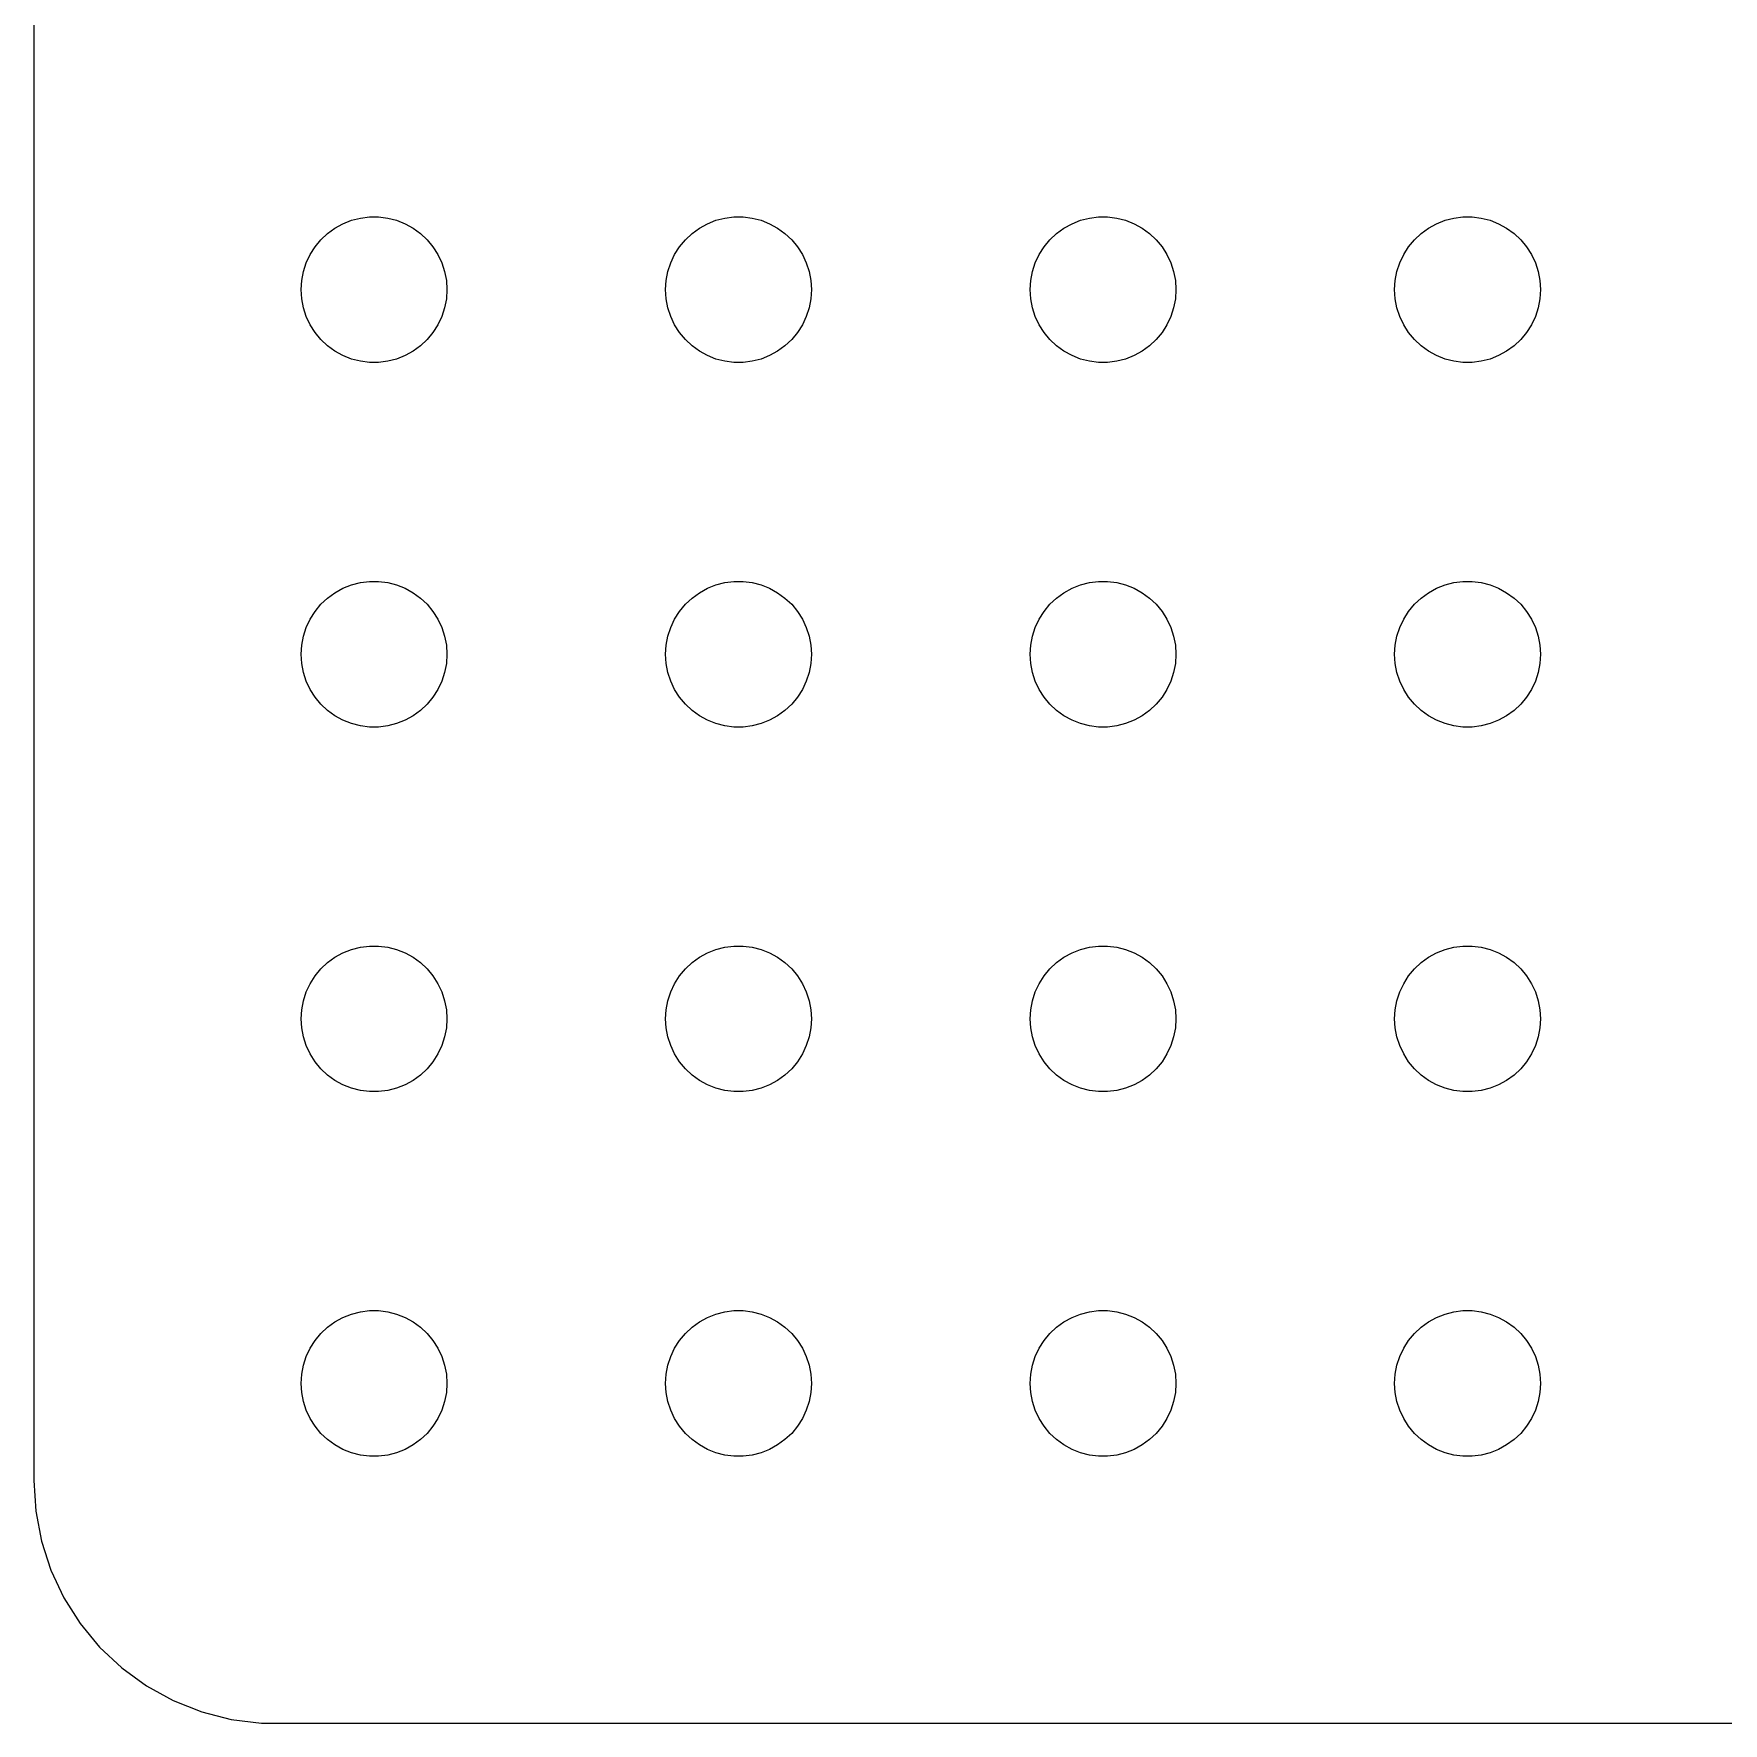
# Model space of a CAD drawing. Header units: metres. Extents: x -37 to 37, y 383 to 793.
# Drawn here: x -37 to -2.24, y 635.01 to 669.76 of the extents above; entities that cross this region are included whole.
import ezdxf

# ---------------------------------------------------------------- set-up
doc = ezdxf.new("R2010")
doc.units = ezdxf.units.M

msp = doc.modelspace()

# ---------------------------------------------------------------- linework, layer by layer
for p, q in [((-37, 704), (-37, 640)), ((-31.0934, 665.527), (-30.9561, 665.656)), ((-30.9561, 665.656), (-30.8037, 665.766)), ((-30.8037, 665.766), (-30.6387, 665.857)), ((-30.6387, 665.857), (-30.4635, 665.927)), ((-30.4635, 665.927), (-30.2811, 665.973)), ((-30.2811, 665.973), (-30.0942, 665.997)), ((-30.0942, 665.997), (-29.9058, 665.997)), ((-29.9058, 665.997), (-29.7189, 665.973)), ((-29.7189, 665.973), (-29.5365, 665.927)), ((-29.5365, 665.927), (-29.3613, 665.857)), ((-29.3613, 665.857), (-29.1963, 665.766)), ((-29.1963, 665.766), (-29.0439, 665.656)), ((-29.0439, 665.656), (-28.9065, 665.527)), ((-23.5934, 665.527), (-23.4561, 665.656)), ((-23.4561, 665.656), (-23.3037, 665.766)), ((-23.3037, 665.766), (-23.1387, 665.857)), ((-23.1387, 665.857), (-22.9635, 665.927)), ((-22.9635, 665.927), (-22.7811, 665.973)), ((-22.7811, 665.973), (-22.5942, 665.997)), ((-22.5942, 665.997), (-22.4058, 665.997)), ((-22.4058, 665.997), (-22.2189, 665.973)), ((-22.2189, 665.973), (-22.0365, 665.927)), ((-22.0365, 665.927), (-21.8613, 665.857)), ((-21.8613, 665.857), (-21.6963, 665.766)), ((-21.6963, 665.766), (-21.5439, 665.656)), ((-21.5439, 665.656), (-21.4065, 665.527)), ((-16.0934, 665.527), (-15.9561, 665.656)), ((-15.9561, 665.656), (-15.8037, 665.766)), ((-15.8037, 665.766), (-15.6387, 665.857)), ((-15.6387, 665.857), (-15.4635, 665.927)), ((-15.4635, 665.927), (-15.2811, 665.973)), ((-15.2811, 665.973), (-15.0942, 665.997)), ((-15.0942, 665.997), (-14.9058, 665.997)), ((-14.9058, 665.997), (-14.7189, 665.973)), ((-14.7189, 665.973), (-14.5365, 665.927)), ((-14.5365, 665.927), (-14.3613, 665.857)), ((-14.3613, 665.857), (-14.1963, 665.766)), ((-14.1963, 665.766), (-14.0439, 665.656)), ((-14.0439, 665.656), (-13.9065, 665.527)), ((-8.59344, 665.527), (-8.45613, 665.656)), ((-8.45613, 665.656), (-8.30373, 665.766)), ((-8.30373, 665.766), (-8.13866, 665.857)), ((-8.13866, 665.857), (-7.96352, 665.927)), ((-7.96352, 665.927), (-7.78107, 665.973)), ((-7.78107, 665.973), (-7.59418, 665.997)), ((-7.59418, 665.997), (-7.40581, 665.997)), ((-7.40581, 665.997), (-7.21892, 665.973)), ((-7.21892, 665.973), (-7.03647, 665.927)), ((-7.03647, 665.927), (-6.86133, 665.857)), ((-6.86133, 665.857), (-6.69626, 665.766)), ((-6.69626, 665.766), (-6.54385, 665.656)), ((-6.54385, 665.656), (-6.40654, 665.527)), ((-31.3145, 665.223), (-31.2135, 665.382)), ((-31.2135, 665.382), (-31.0934, 665.527)), ((-28.9065, 665.527), (-28.7865, 665.382)), ((-28.7865, 665.382), (-28.6855, 665.223)), ((-23.8145, 665.223), (-23.7135, 665.382)), ((-23.7135, 665.382), (-23.5934, 665.527)), ((-21.4065, 665.527), (-21.2865, 665.382)), ((-21.2865, 665.382), (-21.1855, 665.223)), ((-16.3145, 665.223), (-16.2135, 665.382)), ((-16.2135, 665.382), (-16.0934, 665.527)), ((-13.9065, 665.527), (-13.7865, 665.382)), ((-13.7865, 665.382), (-13.6855, 665.223)), ((-8.81445, 665.223), (-8.71352, 665.382)), ((-8.71352, 665.382), (-8.59344, 665.527)), ((-6.40654, 665.527), (-6.28647, 665.382)), ((-6.28647, 665.382), (-6.18553, 665.223)), ((-31.4529, 664.873), (-31.3947, 665.052)), ((-31.3947, 665.052), (-31.3145, 665.223)), ((-28.6855, 665.223), (-28.6053, 665.052)), ((-28.6053, 665.052), (-28.5471, 664.873)), ((-23.9529, 664.873), (-23.8947, 665.052)), ((-23.8947, 665.052), (-23.8145, 665.223)), ((-21.1855, 665.223), (-21.1053, 665.052)), ((-21.1053, 665.052), (-21.0471, 664.873)), ((-16.4529, 664.873), (-16.3947, 665.052)), ((-16.3947, 665.052), (-16.3145, 665.223)), ((-13.6855, 665.223), (-13.6053, 665.052)), ((-13.6053, 665.052), (-13.5471, 664.873)), ((-8.95287, 664.873), (-8.89465, 665.052)), ((-8.89465, 665.052), (-8.81445, 665.223)), ((-6.18553, 665.223), (-6.10533, 665.052)), ((-6.10533, 665.052), (-6.04712, 664.873)), ((-31.5, 664.5), (-31.4882, 664.688)), ((-31.4882, 664.688), (-31.4529, 664.873)), ((-28.5471, 664.873), (-28.5118, 664.688)), ((-28.5118, 664.688), (-28.5, 664.5)), ((-24, 664.5), (-23.9882, 664.688)), ((-23.9882, 664.688), (-23.9529, 664.873)), ((-21.0471, 664.873), (-21.0118, 664.688)), ((-21.0118, 664.688), (-21, 664.5)), ((-16.5, 664.5), (-16.4882, 664.688)), ((-16.4882, 664.688), (-16.4529, 664.873)), ((-13.5471, 664.873), (-13.5118, 664.688)), ((-13.5118, 664.688), (-13.5, 664.5)), ((-9, 664.5), (-8.98816, 664.688)), ((-8.98816, 664.688), (-8.95287, 664.873)), ((-6.04712, 664.873), (-6.01183, 664.688)), ((-6.01183, 664.688), (-6, 664.5)), ((-31.4882, 664.312), (-31.5, 664.5)), ((-31.4529, 664.127), (-31.4882, 664.312)), ((-28.5118, 664.312), (-28.5471, 664.127)), ((-28.5, 664.5), (-28.5118, 664.312)), ((-23.9882, 664.312), (-24, 664.5)), ((-23.9529, 664.127), (-23.9882, 664.312)), ((-21.0118, 664.312), (-21.0471, 664.127)), ((-21, 664.5), (-21.0118, 664.312)), ((-16.4882, 664.312), (-16.5, 664.5)), ((-16.4529, 664.127), (-16.4882, 664.312)), ((-13.5118, 664.312), (-13.5471, 664.127)), ((-13.5, 664.5), (-13.5118, 664.312)), ((-8.98816, 664.312), (-9, 664.5)), ((-8.95287, 664.127), (-8.98816, 664.312)), ((-6.01183, 664.312), (-6.04712, 664.127)), ((-6, 664.5), (-6.01183, 664.312)), ((-31.3947, 663.948), (-31.4529, 664.127)), ((-31.3145, 663.777), (-31.3947, 663.948)), ((-28.6053, 663.948), (-28.6855, 663.777)), ((-28.5471, 664.127), (-28.6053, 663.948)), ((-23.8947, 663.948), (-23.9529, 664.127)), ((-23.8145, 663.777), (-23.8947, 663.948)), ((-21.1053, 663.948), (-21.1855, 663.777)), ((-21.0471, 664.127), (-21.1053, 663.948)), ((-16.3947, 663.948), (-16.4529, 664.127)), ((-16.3145, 663.777), (-16.3947, 663.948)), ((-13.6053, 663.948), (-13.6855, 663.777)), ((-13.5471, 664.127), (-13.6053, 663.948)), ((-8.89465, 663.948), (-8.95287, 664.127)), ((-8.81445, 663.777), (-8.89465, 663.948)), ((-6.10533, 663.948), (-6.18553, 663.777)), ((-6.04712, 664.127), (-6.10533, 663.948)), ((-31.2135, 663.618), (-31.3145, 663.777)), ((-31.0934, 663.473), (-31.2135, 663.618)), ((-28.7865, 663.618), (-28.9065, 663.473)), ((-28.6855, 663.777), (-28.7865, 663.618)), ((-23.7135, 663.618), (-23.8145, 663.777)), ((-23.5934, 663.473), (-23.7135, 663.618)), ((-21.2865, 663.618), (-21.4065, 663.473)), ((-21.1855, 663.777), (-21.2865, 663.618)), ((-16.2135, 663.618), (-16.3145, 663.777)), ((-16.0934, 663.473), (-16.2135, 663.618)), ((-13.7865, 663.618), (-13.9065, 663.473)), ((-13.6855, 663.777), (-13.7865, 663.618)), ((-8.71352, 663.618), (-8.81445, 663.777)), ((-8.59344, 663.473), (-8.71352, 663.618)), ((-6.28647, 663.618), (-6.40654, 663.473)), ((-6.18553, 663.777), (-6.28647, 663.618)), ((-30.9561, 663.344), (-31.0934, 663.473)), ((-30.8037, 663.234), (-30.9561, 663.344)), ((-30.6387, 663.143), (-30.8037, 663.234)), ((-29.1963, 663.234), (-29.3613, 663.143)), ((-29.0439, 663.344), (-29.1963, 663.234)), ((-28.9065, 663.473), (-29.0439, 663.344)), ((-23.4561, 663.344), (-23.5934, 663.473)), ((-23.3037, 663.234), (-23.4561, 663.344)), ((-23.1387, 663.143), (-23.3037, 663.234)), ((-21.6963, 663.234), (-21.8613, 663.143)), ((-21.5439, 663.344), (-21.6963, 663.234)), ((-21.4065, 663.473), (-21.5439, 663.344)), ((-15.9561, 663.344), (-16.0934, 663.473)), ((-15.8037, 663.234), (-15.9561, 663.344)), ((-15.6387, 663.143), (-15.8037, 663.234)), ((-14.1963, 663.234), (-14.3613, 663.143)), ((-14.0439, 663.344), (-14.1963, 663.234)), ((-13.9065, 663.473), (-14.0439, 663.344)), ((-8.45613, 663.344), (-8.59344, 663.473)), ((-8.30373, 663.234), (-8.45613, 663.344)), ((-8.13866, 663.143), (-8.30373, 663.234)), ((-6.69626, 663.234), (-6.86133, 663.143)), ((-6.54385, 663.344), (-6.69626, 663.234)), ((-6.40654, 663.473), (-6.54385, 663.344)), ((-30.4635, 663.073), (-30.6387, 663.143)), ((-30.2811, 663.027), (-30.4635, 663.073)), ((-30.0942, 663.003), (-30.2811, 663.027)), ((-29.9058, 663.003), (-30.0942, 663.003)), ((-29.7189, 663.027), (-29.9058, 663.003)), ((-29.5365, 663.073), (-29.7189, 663.027)), ((-29.3613, 663.143), (-29.5365, 663.073)), ((-22.9635, 663.073), (-23.1387, 663.143)), ((-22.7811, 663.027), (-22.9635, 663.073)), ((-22.5942, 663.003), (-22.7811, 663.027)), ((-22.4058, 663.003), (-22.5942, 663.003)), ((-22.2189, 663.027), (-22.4058, 663.003)), ((-22.0365, 663.073), (-22.2189, 663.027)), ((-21.8613, 663.143), (-22.0365, 663.073)), ((-15.4635, 663.073), (-15.6387, 663.143)), ((-15.2811, 663.027), (-15.4635, 663.073)), ((-15.0942, 663.003), (-15.2811, 663.027)), ((-14.9058, 663.003), (-15.0942, 663.003)), ((-14.7189, 663.027), (-14.9058, 663.003)), ((-14.5365, 663.073), (-14.7189, 663.027)), ((-14.3613, 663.143), (-14.5365, 663.073)), ((-7.96352, 663.073), (-8.13866, 663.143)), ((-7.78107, 663.027), (-7.96352, 663.073)), ((-7.59418, 663.003), (-7.78107, 663.027)), ((-7.40581, 663.003), (-7.59418, 663.003)), ((-7.21892, 663.027), (-7.40581, 663.003)), ((-7.03647, 663.073), (-7.21892, 663.027)), ((-6.86133, 663.143), (-7.03647, 663.073)), ((-30.8037, 658.266), (-30.6387, 658.357)), ((-30.6387, 658.357), (-30.4635, 658.427)), ((-30.4635, 658.427), (-30.2811, 658.473)), ((-30.2811, 658.473), (-30.0942, 658.497)), ((-30.0942, 658.497), (-29.9058, 658.497)), ((-29.9058, 658.497), (-29.7189, 658.473)), ((-29.7189, 658.473), (-29.5365, 658.427)), ((-29.5365, 658.427), (-29.3613, 658.357)), ((-29.3613, 658.357), (-29.1963, 658.266)), ((-23.3037, 658.266), (-23.1387, 658.357)), ((-23.1387, 658.357), (-22.9635, 658.427)), ((-22.9635, 658.427), (-22.7811, 658.473)), ((-22.7811, 658.473), (-22.5942, 658.497)), ((-22.5942, 658.497), (-22.4058, 658.497)), ((-22.4058, 658.497), (-22.2189, 658.473)), ((-22.2189, 658.473), (-22.0365, 658.427)), ((-22.0365, 658.427), (-21.8613, 658.357)), ((-21.8613, 658.357), (-21.6963, 658.266)), ((-15.8037, 658.266), (-15.6387, 658.357)), ((-15.6387, 658.357), (-15.4635, 658.427)), ((-15.4635, 658.427), (-15.2811, 658.473)), ((-15.2811, 658.473), (-15.0942, 658.497)), ((-15.0942, 658.497), (-14.9058, 658.497)), ((-14.9058, 658.497), (-14.7189, 658.473)), ((-14.7189, 658.473), (-14.5365, 658.427)), ((-14.5365, 658.427), (-14.3613, 658.357)), ((-14.3613, 658.357), (-14.1963, 658.266)), ((-8.30373, 658.266), (-8.13866, 658.357)), ((-8.13866, 658.357), (-7.96352, 658.427)), ((-7.96352, 658.427), (-7.78107, 658.473)), ((-7.78107, 658.473), (-7.59418, 658.497)), ((-7.59418, 658.497), (-7.40581, 658.497)), ((-7.40581, 658.497), (-7.21892, 658.473)), ((-7.21892, 658.473), (-7.03647, 658.427)), ((-7.03647, 658.427), (-6.86133, 658.357)), ((-6.86133, 658.357), (-6.69626, 658.266)), ((-31.2135, 657.882), (-31.0934, 658.027)), ((-31.0934, 658.027), (-30.9561, 658.156)), ((-30.9561, 658.156), (-30.8037, 658.266)), ((-29.1963, 658.266), (-29.0439, 658.156)), ((-29.0439, 658.156), (-28.9065, 658.027)), ((-28.9065, 658.027), (-28.7865, 657.882)), ((-23.7135, 657.882), (-23.5934, 658.027)), ((-23.5934, 658.027), (-23.4561, 658.156)), ((-23.4561, 658.156), (-23.3037, 658.266)), ((-21.6963, 658.266), (-21.5439, 658.156)), ((-21.5439, 658.156), (-21.4065, 658.027)), ((-21.4065, 658.027), (-21.2865, 657.882)), ((-16.2135, 657.882), (-16.0934, 658.027)), ((-16.0934, 658.027), (-15.9561, 658.156)), ((-15.9561, 658.156), (-15.8037, 658.266)), ((-14.1963, 658.266), (-14.0439, 658.156)), ((-14.0439, 658.156), (-13.9065, 658.027)), ((-13.9065, 658.027), (-13.7865, 657.882)), ((-8.71352, 657.882), (-8.59344, 658.027)), ((-8.59344, 658.027), (-8.45613, 658.156)), ((-8.45613, 658.156), (-8.30373, 658.266)), ((-6.69626, 658.266), (-6.54385, 658.156)), ((-6.54385, 658.156), (-6.40654, 658.027)), ((-6.40654, 658.027), (-6.28647, 657.882)), ((-31.3947, 657.552), (-31.3145, 657.723)), ((-31.3145, 657.723), (-31.2135, 657.882)), ((-28.7865, 657.882), (-28.6855, 657.723)), ((-28.6855, 657.723), (-28.6053, 657.552)), ((-23.8947, 657.552), (-23.8145, 657.723)), ((-23.8145, 657.723), (-23.7135, 657.882)), ((-21.2865, 657.882), (-21.1855, 657.723)), ((-21.1855, 657.723), (-21.1053, 657.552)), ((-16.3947, 657.552), (-16.3145, 657.723)), ((-16.3145, 657.723), (-16.2135, 657.882)), ((-13.7865, 657.882), (-13.6855, 657.723)), ((-13.6855, 657.723), (-13.6053, 657.552)), ((-8.89465, 657.552), (-8.81445, 657.723)), ((-8.81445, 657.723), (-8.71352, 657.882)), ((-6.28647, 657.882), (-6.18553, 657.723)), ((-6.18553, 657.723), (-6.10533, 657.552)), ((-31.4882, 657.188), (-31.4529, 657.373)), ((-31.4529, 657.373), (-31.3947, 657.552)), ((-28.6053, 657.552), (-28.5471, 657.373)), ((-28.5471, 657.373), (-28.5118, 657.188)), ((-23.9882, 657.188), (-23.9529, 657.373)), ((-23.9529, 657.373), (-23.8947, 657.552)), ((-21.1053, 657.552), (-21.0471, 657.373)), ((-21.0471, 657.373), (-21.0118, 657.188)), ((-16.4882, 657.188), (-16.4529, 657.373)), ((-16.4529, 657.373), (-16.3947, 657.552)), ((-13.6053, 657.552), (-13.5471, 657.373)), ((-13.5471, 657.373), (-13.5118, 657.188)), ((-8.98816, 657.188), (-8.95287, 657.373)), ((-8.95287, 657.373), (-8.89465, 657.552)), ((-6.10533, 657.552), (-6.04712, 657.373)), ((-6.04712, 657.373), (-6.01183, 657.188)), ((-31.5, 657), (-31.4882, 657.188)), ((-31.4882, 656.812), (-31.5, 657)), ((-28.5118, 657.188), (-28.5, 657)), ((-28.5, 657), (-28.5118, 656.812)), ((-24, 657), (-23.9882, 657.188)), ((-23.9882, 656.812), (-24, 657)), ((-21.0118, 657.188), (-21, 657)), ((-21, 657), (-21.0118, 656.812)), ((-16.5, 657), (-16.4882, 657.188)), ((-16.4882, 656.812), (-16.5, 657)), ((-13.5118, 657.188), (-13.5, 657)), ((-13.5, 657), (-13.5118, 656.812)), ((-9, 657), (-8.98816, 657.188)), ((-8.98816, 656.812), (-9, 657)), ((-6.01183, 657.188), (-6, 657)), ((-6, 657), (-6.01183, 656.812)), ((-31.4529, 656.627), (-31.4882, 656.812)), ((-31.3947, 656.448), (-31.4529, 656.627)), ((-28.5471, 656.627), (-28.6053, 656.448)), ((-28.5118, 656.812), (-28.5471, 656.627)), ((-23.9529, 656.627), (-23.9882, 656.812)), ((-23.8947, 656.448), (-23.9529, 656.627)), ((-21.0471, 656.627), (-21.1053, 656.448)), ((-21.0118, 656.812), (-21.0471, 656.627)), ((-16.4529, 656.627), (-16.4882, 656.812)), ((-16.3947, 656.448), (-16.4529, 656.627)), ((-13.5471, 656.627), (-13.6053, 656.448)), ((-13.5118, 656.812), (-13.5471, 656.627)), ((-8.95287, 656.627), (-8.98816, 656.812)), ((-8.89465, 656.448), (-8.95287, 656.627)), ((-6.04712, 656.627), (-6.10533, 656.448)), ((-6.01183, 656.812), (-6.04712, 656.627)), ((-31.3145, 656.277), (-31.3947, 656.448)), ((-31.2135, 656.118), (-31.3145, 656.277)), ((-28.6855, 656.277), (-28.7865, 656.118)), ((-28.6053, 656.448), (-28.6855, 656.277)), ((-23.8145, 656.277), (-23.8947, 656.448)), ((-23.7135, 656.118), (-23.8145, 656.277)), ((-21.1855, 656.277), (-21.2865, 656.118)), ((-21.1053, 656.448), (-21.1855, 656.277)), ((-16.3145, 656.277), (-16.3947, 656.448)), ((-16.2135, 656.118), (-16.3145, 656.277)), ((-13.6855, 656.277), (-13.7865, 656.118)), ((-13.6053, 656.448), (-13.6855, 656.277)), ((-8.81445, 656.277), (-8.89465, 656.448)), ((-8.71352, 656.118), (-8.81445, 656.277)), ((-6.18553, 656.277), (-6.28647, 656.118)), ((-6.10533, 656.448), (-6.18553, 656.277)), ((-31.0934, 655.973), (-31.2135, 656.118)), ((-30.9561, 655.844), (-31.0934, 655.973)), ((-28.9065, 655.973), (-29.0439, 655.844)), ((-28.7865, 656.118), (-28.9065, 655.973)), ((-23.5934, 655.973), (-23.7135, 656.118)), ((-23.4561, 655.844), (-23.5934, 655.973)), ((-21.4065, 655.973), (-21.5439, 655.844)), ((-21.2865, 656.118), (-21.4065, 655.973)), ((-16.0934, 655.973), (-16.2135, 656.118)), ((-15.9561, 655.844), (-16.0934, 655.973)), ((-13.9065, 655.973), (-14.0439, 655.844)), ((-13.7865, 656.118), (-13.9065, 655.973)), ((-8.59344, 655.973), (-8.71352, 656.118)), ((-8.45613, 655.844), (-8.59344, 655.973)), ((-6.40654, 655.973), (-6.54385, 655.844)), ((-6.28647, 656.118), (-6.40654, 655.973)), ((-30.8037, 655.734), (-30.9561, 655.844)), ((-30.6387, 655.643), (-30.8037, 655.734)), ((-30.4635, 655.573), (-30.6387, 655.643)), ((-29.3613, 655.643), (-29.5365, 655.573)), ((-29.1963, 655.734), (-29.3613, 655.643)), ((-29.0439, 655.844), (-29.1963, 655.734)), ((-23.3037, 655.734), (-23.4561, 655.844)), ((-23.1387, 655.643), (-23.3037, 655.734)), ((-22.9635, 655.573), (-23.1387, 655.643)), ((-21.8613, 655.643), (-22.0365, 655.573)), ((-21.6963, 655.734), (-21.8613, 655.643)), ((-21.5439, 655.844), (-21.6963, 655.734)), ((-15.8037, 655.734), (-15.9561, 655.844)), ((-15.6387, 655.643), (-15.8037, 655.734)), ((-15.4635, 655.573), (-15.6387, 655.643)), ((-14.3613, 655.643), (-14.5365, 655.573)), ((-14.1963, 655.734), (-14.3613, 655.643)), ((-14.0439, 655.844), (-14.1963, 655.734)), ((-8.30373, 655.734), (-8.45613, 655.844)), ((-8.13866, 655.643), (-8.30373, 655.734)), ((-7.96352, 655.573), (-8.13866, 655.643)), ((-6.86133, 655.643), (-7.03647, 655.573)), ((-6.69626, 655.734), (-6.86133, 655.643)), ((-6.54385, 655.844), (-6.69626, 655.734)), ((-30.2811, 655.527), (-30.4635, 655.573)), ((-30.0942, 655.503), (-30.2811, 655.527)), ((-29.9058, 655.503), (-30.0942, 655.503)), ((-29.7189, 655.527), (-29.9058, 655.503)), ((-29.5365, 655.573), (-29.7189, 655.527)), ((-22.7811, 655.527), (-22.9635, 655.573)), ((-22.5942, 655.503), (-22.7811, 655.527)), ((-22.4058, 655.503), (-22.5942, 655.503)), ((-22.2189, 655.527), (-22.4058, 655.503)), ((-22.0365, 655.573), (-22.2189, 655.527)), ((-15.2811, 655.527), (-15.4635, 655.573)), ((-15.0942, 655.503), (-15.2811, 655.527)), ((-14.9058, 655.503), (-15.0942, 655.503)), ((-14.7189, 655.527), (-14.9058, 655.503)), ((-14.5365, 655.573), (-14.7189, 655.527)), ((-7.78107, 655.527), (-7.96352, 655.573)), ((-7.59418, 655.503), (-7.78107, 655.527)), ((-7.40581, 655.503), (-7.59418, 655.503)), ((-7.21892, 655.527), (-7.40581, 655.503)), ((-7.03647, 655.573), (-7.21892, 655.527)), ((-30.9561, 650.656), (-30.8037, 650.766)), ((-30.8037, 650.766), (-30.6387, 650.857)), ((-30.6387, 650.857), (-30.4635, 650.927)), ((-30.4635, 650.927), (-30.2811, 650.973)), ((-30.2811, 650.973), (-30.0942, 650.997)), ((-30.0942, 650.997), (-29.9058, 650.997)), ((-29.9058, 650.997), (-29.7189, 650.973)), ((-29.7189, 650.973), (-29.5365, 650.927)), ((-29.5365, 650.927), (-29.3613, 650.857)), ((-29.3613, 650.857), (-29.1963, 650.766)), ((-29.1963, 650.766), (-29.0439, 650.656)), ((-23.4561, 650.656), (-23.3037, 650.766)), ((-23.3037, 650.766), (-23.1387, 650.857)), ((-23.1387, 650.857), (-22.9635, 650.927)), ((-22.9635, 650.927), (-22.7811, 650.973)), ((-22.7811, 650.973), (-22.5942, 650.997)), ((-22.5942, 650.997), (-22.4058, 650.997)), ((-22.4058, 650.997), (-22.2189, 650.973)), ((-22.2189, 650.973), (-22.0365, 650.927)), ((-22.0365, 650.927), (-21.8613, 650.857)), ((-21.8613, 650.857), (-21.6963, 650.766)), ((-21.6963, 650.766), (-21.5439, 650.656)), ((-15.9561, 650.656), (-15.8037, 650.766)), ((-15.8037, 650.766), (-15.6387, 650.857)), ((-15.6387, 650.857), (-15.4635, 650.927)), ((-15.4635, 650.927), (-15.2811, 650.973)), ((-15.2811, 650.973), (-15.0942, 650.997)), ((-15.0942, 650.997), (-14.9058, 650.997)), ((-14.9058, 650.997), (-14.7189, 650.973)), ((-14.7189, 650.973), (-14.5365, 650.927)), ((-14.5365, 650.927), (-14.3613, 650.857)), ((-14.3613, 650.857), (-14.1963, 650.766)), ((-14.1963, 650.766), (-14.0439, 650.656)), ((-8.45613, 650.656), (-8.30373, 650.766)), ((-8.30373, 650.766), (-8.13866, 650.857)), ((-8.13866, 650.857), (-7.96352, 650.927)), ((-7.96352, 650.927), (-7.78107, 650.973)), ((-7.78107, 650.973), (-7.59418, 650.997)), ((-7.59418, 650.997), (-7.40581, 650.997)), ((-7.40581, 650.997), (-7.21892, 650.973)), ((-7.21892, 650.973), (-7.03647, 650.927)), ((-7.03647, 650.927), (-6.86133, 650.857)), ((-6.86133, 650.857), (-6.69626, 650.766)), ((-6.69626, 650.766), (-6.54385, 650.656)), ((-31.3145, 650.223), (-31.2135, 650.382)), ((-31.2135, 650.382), (-31.0934, 650.527)), ((-31.0934, 650.527), (-30.9561, 650.656)), ((-29.0439, 650.656), (-28.9065, 650.527)), ((-28.9065, 650.527), (-28.7865, 650.382)), ((-28.7865, 650.382), (-28.6855, 650.223)), ((-23.8145, 650.223), (-23.7135, 650.382)), ((-23.7135, 650.382), (-23.5934, 650.527)), ((-23.5934, 650.527), (-23.4561, 650.656)), ((-21.5439, 650.656), (-21.4065, 650.527)), ((-21.4065, 650.527), (-21.2865, 650.382)), ((-21.2865, 650.382), (-21.1855, 650.223)), ((-16.3145, 650.223), (-16.2135, 650.382)), ((-16.2135, 650.382), (-16.0934, 650.527)), ((-16.0934, 650.527), (-15.9561, 650.656)), ((-14.0439, 650.656), (-13.9065, 650.527)), ((-13.9065, 650.527), (-13.7865, 650.382)), ((-13.7865, 650.382), (-13.6855, 650.223)), ((-8.81445, 650.223), (-8.71352, 650.382)), ((-8.71352, 650.382), (-8.59344, 650.527)), ((-8.59344, 650.527), (-8.45613, 650.656)), ((-6.54385, 650.656), (-6.40654, 650.527)), ((-6.40654, 650.527), (-6.28647, 650.382)), ((-6.28647, 650.382), (-6.18553, 650.223)), ((-31.4529, 649.873), (-31.3947, 650.052)), ((-31.3947, 650.052), (-31.3145, 650.223)), ((-28.6855, 650.223), (-28.6053, 650.052)), ((-28.6053, 650.052), (-28.5471, 649.873)), ((-23.9529, 649.873), (-23.8947, 650.052)), ((-23.8947, 650.052), (-23.8145, 650.223)), ((-21.1855, 650.223), (-21.1053, 650.052)), ((-21.1053, 650.052), (-21.0471, 649.873)), ((-16.4529, 649.873), (-16.3947, 650.052)), ((-16.3947, 650.052), (-16.3145, 650.223)), ((-13.6855, 650.223), (-13.6053, 650.052)), ((-13.6053, 650.052), (-13.5471, 649.873)), ((-8.95287, 649.873), (-8.89465, 650.052)), ((-8.89465, 650.052), (-8.81445, 650.223)), ((-6.18553, 650.223), (-6.10533, 650.052)), ((-6.10533, 650.052), (-6.04712, 649.873)), ((-31.5, 649.5), (-31.4882, 649.688)), ((-31.4882, 649.688), (-31.4529, 649.873)), ((-28.5471, 649.873), (-28.5118, 649.688)), ((-28.5118, 649.688), (-28.5, 649.5)), ((-24, 649.5), (-23.9882, 649.688)), ((-23.9882, 649.688), (-23.9529, 649.873)), ((-21.0471, 649.873), (-21.0118, 649.688)), ((-21.0118, 649.688), (-21, 649.5)), ((-16.5, 649.5), (-16.4882, 649.688)), ((-16.4882, 649.688), (-16.4529, 649.873)), ((-13.5471, 649.873), (-13.5118, 649.688)), ((-13.5118, 649.688), (-13.5, 649.5)), ((-9, 649.5), (-8.98816, 649.688)), ((-8.98816, 649.688), (-8.95287, 649.873)), ((-6.04712, 649.873), (-6.01183, 649.688)), ((-6.01183, 649.688), (-6, 649.5)), ((-31.4882, 649.312), (-31.5, 649.5)), ((-28.5, 649.5), (-28.5118, 649.312)), ((-23.9882, 649.312), (-24, 649.5)), ((-21, 649.5), (-21.0118, 649.312)), ((-16.4882, 649.312), (-16.5, 649.5)), ((-13.5, 649.5), (-13.5118, 649.312)), ((-8.98816, 649.312), (-9, 649.5)), ((-6, 649.5), (-6.01183, 649.312)), ((-31.4529, 649.127), (-31.4882, 649.312)), ((-31.3947, 648.948), (-31.4529, 649.127)), ((-28.5471, 649.127), (-28.6053, 648.948)), ((-28.5118, 649.312), (-28.5471, 649.127)), ((-23.9529, 649.127), (-23.9882, 649.312)), ((-23.8947, 648.948), (-23.9529, 649.127)), ((-21.0471, 649.127), (-21.1053, 648.948)), ((-21.0118, 649.312), (-21.0471, 649.127)), ((-16.4529, 649.127), (-16.4882, 649.312)), ((-16.3947, 648.948), (-16.4529, 649.127)), ((-13.5471, 649.127), (-13.6053, 648.948)), ((-13.5118, 649.312), (-13.5471, 649.127)), ((-8.95287, 649.127), (-8.98816, 649.312)), ((-8.89465, 648.948), (-8.95287, 649.127)), ((-6.04712, 649.127), (-6.10533, 648.948)), ((-6.01183, 649.312), (-6.04712, 649.127)), ((-31.3145, 648.777), (-31.3947, 648.948)), ((-31.2135, 648.618), (-31.3145, 648.777)), ((-28.6855, 648.777), (-28.7865, 648.618)), ((-28.6053, 648.948), (-28.6855, 648.777)), ((-23.8145, 648.777), (-23.8947, 648.948)), ((-23.7135, 648.618), (-23.8145, 648.777)), ((-21.1855, 648.777), (-21.2865, 648.618)), ((-21.1053, 648.948), (-21.1855, 648.777)), ((-16.3145, 648.777), (-16.3947, 648.948)), ((-16.2135, 648.618), (-16.3145, 648.777)), ((-13.6855, 648.777), (-13.7865, 648.618)), ((-13.6053, 648.948), (-13.6855, 648.777)), ((-8.81445, 648.777), (-8.89465, 648.948)), ((-8.71352, 648.618), (-8.81445, 648.777)), ((-6.18553, 648.777), (-6.28647, 648.618)), ((-6.10533, 648.948), (-6.18553, 648.777)), ((-31.0934, 648.473), (-31.2135, 648.618)), ((-30.9561, 648.344), (-31.0934, 648.473)), ((-30.8037, 648.234), (-30.9561, 648.344)), ((-29.0439, 648.344), (-29.1963, 648.234)), ((-28.9065, 648.473), (-29.0439, 648.344)), ((-28.7865, 648.618), (-28.9065, 648.473)), ((-23.5934, 648.473), (-23.7135, 648.618)), ((-23.4561, 648.344), (-23.5934, 648.473)), ((-23.3037, 648.234), (-23.4561, 648.344)), ((-21.5439, 648.344), (-21.6963, 648.234)), ((-21.4065, 648.473), (-21.5439, 648.344)), ((-21.2865, 648.618), (-21.4065, 648.473)), ((-16.0934, 648.473), (-16.2135, 648.618)), ((-15.9561, 648.344), (-16.0934, 648.473)), ((-15.8037, 648.234), (-15.9561, 648.344)), ((-14.0439, 648.344), (-14.1963, 648.234)), ((-13.9065, 648.473), (-14.0439, 648.344)), ((-13.7865, 648.618), (-13.9065, 648.473)), ((-8.59344, 648.473), (-8.71352, 648.618)), ((-8.45613, 648.344), (-8.59344, 648.473)), ((-8.30373, 648.234), (-8.45613, 648.344)), ((-6.54385, 648.344), (-6.69626, 648.234)), ((-6.40654, 648.473), (-6.54385, 648.344)), ((-6.28647, 648.618), (-6.40654, 648.473)), ((-30.6387, 648.143), (-30.8037, 648.234)), ((-30.4635, 648.073), (-30.6387, 648.143)), ((-30.2811, 648.027), (-30.4635, 648.073)), ((-30.0942, 648.003), (-30.2811, 648.027)), ((-29.9058, 648.003), (-30.0942, 648.003)), ((-29.7189, 648.027), (-29.9058, 648.003)), ((-29.5365, 648.073), (-29.7189, 648.027)), ((-29.3613, 648.143), (-29.5365, 648.073)), ((-29.1963, 648.234), (-29.3613, 648.143)), ((-23.1387, 648.143), (-23.3037, 648.234)), ((-22.9635, 648.073), (-23.1387, 648.143)), ((-22.7811, 648.027), (-22.9635, 648.073)), ((-22.5942, 648.003), (-22.7811, 648.027)), ((-22.4058, 648.003), (-22.5942, 648.003)), ((-22.2189, 648.027), (-22.4058, 648.003)), ((-22.0365, 648.073), (-22.2189, 648.027)), ((-21.8613, 648.143), (-22.0365, 648.073)), ((-21.6963, 648.234), (-21.8613, 648.143)), ((-15.6387, 648.143), (-15.8037, 648.234)), ((-15.4635, 648.073), (-15.6387, 648.143)), ((-15.2811, 648.027), (-15.4635, 648.073)), ((-15.0942, 648.003), (-15.2811, 648.027)), ((-14.9058, 648.003), (-15.0942, 648.003)), ((-14.7189, 648.027), (-14.9058, 648.003)), ((-14.5365, 648.073), (-14.7189, 648.027)), ((-14.3613, 648.143), (-14.5365, 648.073)), ((-14.1963, 648.234), (-14.3613, 648.143)), ((-8.13866, 648.143), (-8.30373, 648.234)), ((-7.96352, 648.073), (-8.13866, 648.143)), ((-7.78107, 648.027), (-7.96352, 648.073)), ((-7.59418, 648.003), (-7.78107, 648.027)), ((-7.40581, 648.003), (-7.59418, 648.003)), ((-7.21892, 648.027), (-7.40581, 648.003)), ((-7.03647, 648.073), (-7.21892, 648.027)), ((-6.86133, 648.143), (-7.03647, 648.073)), ((-6.69626, 648.234), (-6.86133, 648.143)), ((-30.6387, 643.357), (-30.4635, 643.427)), ((-30.4635, 643.427), (-30.2811, 643.473)), ((-30.2811, 643.473), (-30.0942, 643.497)), ((-30.0942, 643.497), (-29.9058, 643.497)), ((-29.9058, 643.497), (-29.7189, 643.473)), ((-29.7189, 643.473), (-29.5365, 643.427)), ((-29.5365, 643.427), (-29.3613, 643.357)), ((-23.1387, 643.357), (-22.9635, 643.427)), ((-22.9635, 643.427), (-22.7811, 643.473)), ((-22.7811, 643.473), (-22.5942, 643.497)), ((-22.5942, 643.497), (-22.4058, 643.497)), ((-22.4058, 643.497), (-22.2189, 643.473)), ((-22.2189, 643.473), (-22.0365, 643.427)), ((-22.0365, 643.427), (-21.8613, 643.357)), ((-15.6387, 643.357), (-15.4635, 643.427)), ((-15.4635, 643.427), (-15.2811, 643.473)), ((-15.2811, 643.473), (-15.0942, 643.497)), ((-15.0942, 643.497), (-14.9058, 643.497)), ((-14.9058, 643.497), (-14.7189, 643.473)), ((-14.7189, 643.473), (-14.5365, 643.427)), ((-14.5365, 643.427), (-14.3613, 643.357)), ((-8.13866, 643.357), (-7.96352, 643.427)), ((-7.96352, 643.427), (-7.78107, 643.473)), ((-7.78107, 643.473), (-7.59418, 643.497)), ((-7.59418, 643.497), (-7.40581, 643.497)), ((-7.40581, 643.497), (-7.21892, 643.473)), ((-7.21892, 643.473), (-7.03647, 643.427)), ((-7.03647, 643.427), (-6.86133, 643.357)), ((-31.0934, 643.027), (-30.9561, 643.156)), ((-30.9561, 643.156), (-30.8037, 643.266)), ((-30.8037, 643.266), (-30.6387, 643.357)), ((-29.3613, 643.357), (-29.1963, 643.266)), ((-29.1963, 643.266), (-29.0439, 643.156)), ((-29.0439, 643.156), (-28.9065, 643.027)), ((-23.5934, 643.027), (-23.4561, 643.156)), ((-23.4561, 643.156), (-23.3037, 643.266)), ((-23.3037, 643.266), (-23.1387, 643.357)), ((-21.8613, 643.357), (-21.6963, 643.266)), ((-21.6963, 643.266), (-21.5439, 643.156)), ((-21.5439, 643.156), (-21.4065, 643.027)), ((-16.0934, 643.027), (-15.9561, 643.156)), ((-15.9561, 643.156), (-15.8037, 643.266)), ((-15.8037, 643.266), (-15.6387, 643.357)), ((-14.3613, 643.357), (-14.1963, 643.266)), ((-14.1963, 643.266), (-14.0439, 643.156)), ((-14.0439, 643.156), (-13.9065, 643.027)), ((-8.59344, 643.027), (-8.45613, 643.156)), ((-8.45613, 643.156), (-8.30373, 643.266)), ((-8.30373, 643.266), (-8.13866, 643.357)), ((-6.86133, 643.357), (-6.69626, 643.266)), ((-6.69626, 643.266), (-6.54385, 643.156)), ((-6.54385, 643.156), (-6.40654, 643.027)), ((-31.3947, 642.552), (-31.3145, 642.723)), ((-31.3145, 642.723), (-31.2135, 642.882)), ((-31.2135, 642.882), (-31.0934, 643.027)), ((-28.9065, 643.027), (-28.7865, 642.882)), ((-28.7865, 642.882), (-28.6855, 642.723)), ((-28.6855, 642.723), (-28.6053, 642.552)), ((-23.8947, 642.552), (-23.8145, 642.723)), ((-23.8145, 642.723), (-23.7135, 642.882)), ((-23.7135, 642.882), (-23.5934, 643.027)), ((-21.4065, 643.027), (-21.2865, 642.882)), ((-21.2865, 642.882), (-21.1855, 642.723)), ((-21.1855, 642.723), (-21.1053, 642.552)), ((-16.3947, 642.552), (-16.3145, 642.723)), ((-16.3145, 642.723), (-16.2135, 642.882)), ((-16.2135, 642.882), (-16.0934, 643.027)), ((-13.9065, 643.027), (-13.7865, 642.882)), ((-13.7865, 642.882), (-13.6855, 642.723)), ((-13.6855, 642.723), (-13.6053, 642.552)), ((-8.89465, 642.552), (-8.81445, 642.723)), ((-8.81445, 642.723), (-8.71352, 642.882)), ((-8.71352, 642.882), (-8.59344, 643.027)), ((-6.40654, 643.027), (-6.28647, 642.882)), ((-6.28647, 642.882), (-6.18553, 642.723)), ((-6.18553, 642.723), (-6.10533, 642.552)), ((-31.4882, 642.188), (-31.4529, 642.373)), ((-31.4529, 642.373), (-31.3947, 642.552)), ((-28.6053, 642.552), (-28.5471, 642.373)), ((-28.5471, 642.373), (-28.5118, 642.188)), ((-23.9882, 642.188), (-23.9529, 642.373)), ((-23.9529, 642.373), (-23.8947, 642.552)), ((-21.1053, 642.552), (-21.0471, 642.373)), ((-21.0471, 642.373), (-21.0118, 642.188)), ((-16.4882, 642.188), (-16.4529, 642.373)), ((-16.4529, 642.373), (-16.3947, 642.552)), ((-13.6053, 642.552), (-13.5471, 642.373)), ((-13.5471, 642.373), (-13.5118, 642.188)), ((-8.98816, 642.188), (-8.95287, 642.373)), ((-8.95287, 642.373), (-8.89465, 642.552)), ((-6.10533, 642.552), (-6.04712, 642.373)), ((-6.04712, 642.373), (-6.01183, 642.188)), ((-31.5, 642), (-31.4882, 642.188)), ((-28.5118, 642.188), (-28.5, 642)), ((-24, 642), (-23.9882, 642.188)), ((-21.0118, 642.188), (-21, 642)), ((-16.5, 642), (-16.4882, 642.188)), ((-13.5118, 642.188), (-13.5, 642)), ((-9, 642), (-8.98816, 642.188)), ((-6.01183, 642.188), (-6, 642)), ((-31.4882, 641.812), (-31.5, 642)), ((-31.4529, 641.627), (-31.4882, 641.812)), ((-28.5118, 641.812), (-28.5471, 641.627)), ((-28.5, 642), (-28.5118, 641.812)), ((-23.9882, 641.812), (-24, 642)), ((-23.9529, 641.627), (-23.9882, 641.812)), ((-21.0118, 641.812), (-21.0471, 641.627)), ((-21, 642), (-21.0118, 641.812)), ((-16.4882, 641.812), (-16.5, 642)), ((-16.4529, 641.627), (-16.4882, 641.812)), ((-13.5118, 641.812), (-13.5471, 641.627)), ((-13.5, 642), (-13.5118, 641.812)), ((-8.98816, 641.812), (-9, 642)), ((-8.95287, 641.627), (-8.98816, 641.812)), ((-6.01183, 641.812), (-6.04712, 641.627)), ((-6, 642), (-6.01183, 641.812)), ((-31.3947, 641.448), (-31.4529, 641.627)), ((-31.3145, 641.277), (-31.3947, 641.448)), ((-28.6053, 641.448), (-28.6855, 641.277)), ((-28.5471, 641.627), (-28.6053, 641.448)), ((-23.8947, 641.448), (-23.9529, 641.627)), ((-23.8145, 641.277), (-23.8947, 641.448)), ((-21.1053, 641.448), (-21.1855, 641.277)), ((-21.0471, 641.627), (-21.1053, 641.448)), ((-16.3947, 641.448), (-16.4529, 641.627)), ((-16.3145, 641.277), (-16.3947, 641.448)), ((-13.6053, 641.448), (-13.6855, 641.277)), ((-13.5471, 641.627), (-13.6053, 641.448)), ((-8.89465, 641.448), (-8.95287, 641.627)), ((-8.81445, 641.277), (-8.89465, 641.448)), ((-6.10533, 641.448), (-6.18553, 641.277)), ((-6.04712, 641.627), (-6.10533, 641.448)), ((-31.2135, 641.118), (-31.3145, 641.277)), ((-31.0934, 640.973), (-31.2135, 641.118)), ((-28.7865, 641.118), (-28.9065, 640.973)), ((-28.6855, 641.277), (-28.7865, 641.118)), ((-23.7135, 641.118), (-23.8145, 641.277)), ((-23.5934, 640.973), (-23.7135, 641.118)), ((-21.2865, 641.118), (-21.4065, 640.973)), ((-21.1855, 641.277), (-21.2865, 641.118)), ((-16.2135, 641.118), (-16.3145, 641.277)), ((-16.0934, 640.973), (-16.2135, 641.118)), ((-13.7865, 641.118), (-13.9065, 640.973)), ((-13.6855, 641.277), (-13.7865, 641.118)), ((-8.71352, 641.118), (-8.81445, 641.277)), ((-8.59344, 640.973), (-8.71352, 641.118)), ((-6.28647, 641.118), (-6.40654, 640.973)), ((-6.18553, 641.277), (-6.28647, 641.118)), ((-30.9561, 640.844), (-31.0934, 640.973)), ((-30.8037, 640.734), (-30.9561, 640.844)), ((-30.6387, 640.643), (-30.8037, 640.734)), ((-30.4635, 640.573), (-30.6387, 640.643)), ((-29.3613, 640.643), (-29.5365, 640.573)), ((-29.1963, 640.734), (-29.3613, 640.643)), ((-29.0439, 640.844), (-29.1963, 640.734)), ((-28.9065, 640.973), (-29.0439, 640.844)), ((-23.4561, 640.844), (-23.5934, 640.973)), ((-23.3037, 640.734), (-23.4561, 640.844)), ((-23.1387, 640.643), (-23.3037, 640.734)), ((-22.9635, 640.573), (-23.1387, 640.643)), ((-21.8613, 640.643), (-22.0365, 640.573)), ((-21.6963, 640.734), (-21.8613, 640.643)), ((-21.5439, 640.844), (-21.6963, 640.734)), ((-21.4065, 640.973), (-21.5439, 640.844)), ((-15.9561, 640.844), (-16.0934, 640.973)), ((-15.8037, 640.734), (-15.9561, 640.844)), ((-15.6387, 640.643), (-15.8037, 640.734)), ((-15.4635, 640.573), (-15.6387, 640.643)), ((-14.3613, 640.643), (-14.5365, 640.573)), ((-14.1963, 640.734), (-14.3613, 640.643)), ((-14.0439, 640.844), (-14.1963, 640.734)), ((-13.9065, 640.973), (-14.0439, 640.844)), ((-8.45613, 640.844), (-8.59344, 640.973)), ((-8.30373, 640.734), (-8.45613, 640.844)), ((-8.13866, 640.643), (-8.30373, 640.734)), ((-7.96352, 640.573), (-8.13866, 640.643)), ((-6.86133, 640.643), (-7.03647, 640.573)), ((-6.69626, 640.734), (-6.86133, 640.643)), ((-6.54385, 640.844), (-6.69626, 640.734)), ((-6.40654, 640.973), (-6.54385, 640.844)), ((-30.2811, 640.527), (-30.4635, 640.573)), ((-30.0942, 640.503), (-30.2811, 640.527)), ((-29.9058, 640.503), (-30.0942, 640.503)), ((-29.7189, 640.527), (-29.9058, 640.503)), ((-29.5365, 640.573), (-29.7189, 640.527)), ((-22.7811, 640.527), (-22.9635, 640.573)), ((-22.5942, 640.503), (-22.7811, 640.527)), ((-22.4058, 640.503), (-22.5942, 640.503)), ((-22.2189, 640.527), (-22.4058, 640.503)), ((-22.0365, 640.573), (-22.2189, 640.527)), ((-15.2811, 640.527), (-15.4635, 640.573)), ((-15.0942, 640.503), (-15.2811, 640.527)), ((-14.9058, 640.503), (-15.0942, 640.503)), ((-14.7189, 640.527), (-14.9058, 640.503)), ((-14.5365, 640.573), (-14.7189, 640.527)), ((-7.78107, 640.527), (-7.96352, 640.573)), ((-7.59418, 640.503), (-7.78107, 640.527)), ((-7.40581, 640.503), (-7.59418, 640.503)), ((-7.21892, 640.527), (-7.40581, 640.503)), ((-7.03647, 640.573), (-7.21892, 640.527)), ((-37, 640), (-36.9606, 639.373)), ((-36.9606, 639.373), (-36.8429, 638.757)), ((-36.8429, 638.757), (-36.6489, 638.159)), ((-36.6489, 638.159), (-36.3815, 637.591)), ((-36.3815, 637.591), (-36.0451, 637.061)), ((-36.0451, 637.061), (-35.6448, 636.577)), ((-35.6448, 636.577), (-35.1871, 636.147)), ((-35.1871, 636.147), (-34.6791, 635.778)), ((-34.6791, 635.778), (-34.1289, 635.476)), ((-34.1289, 635.476), (-33.5451, 635.245)), ((-33.5451, 635.245), (-32.9369, 635.089)), ((-32.9369, 635.089), (-32.3139, 635.01)), ((-32.3139, 635.01), (32.3139, 635.01))]:
    msp.add_line(p, q)

doc.saveas('drawing.dxf')
